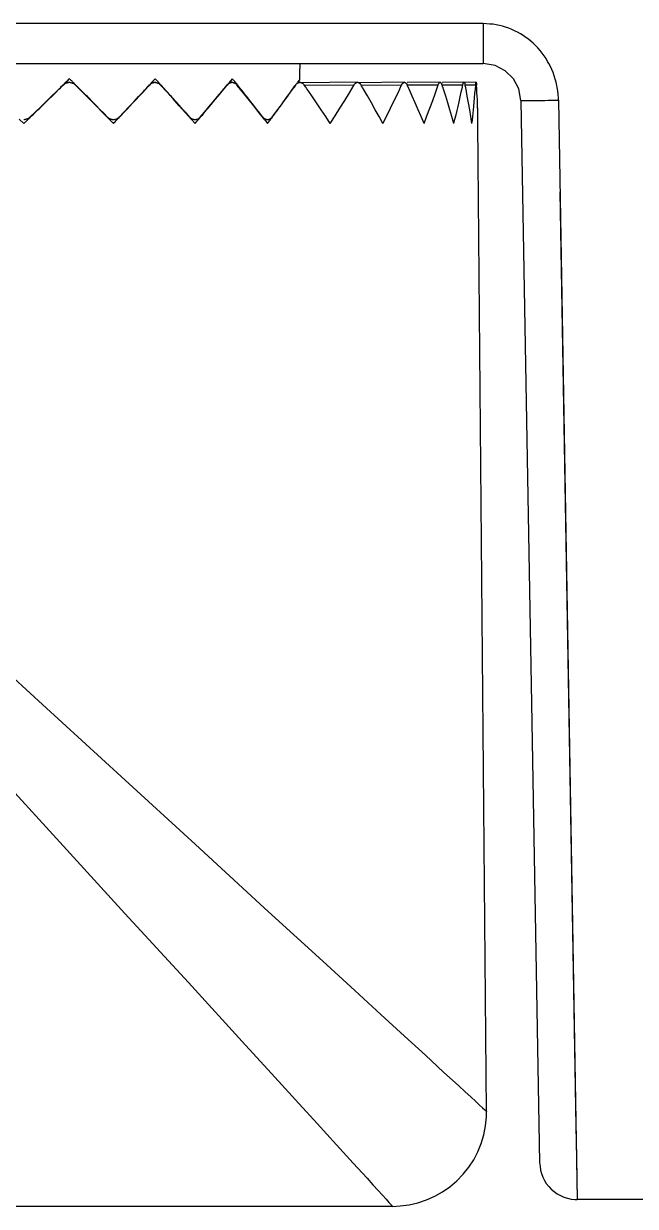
# Model space of a CAD drawing. Header units: millimetres. Extents: x -495897 to 1376592, y -28539 to 470976.
# Drawn here: x 205719 to 206353, y 218512 to 219738 of the extents above; entities that cross this region are included whole.
import ezdxf

# ---------------------------------------------------------------- set-up
doc = ezdxf.new("R2010")
doc.units = ezdxf.units.MM

msp = doc.modelspace()

# ---------------------------------------------------------------- linework, layer by layer
at = {"color": 0}
for p, q in [((206195.228, 219738.353), (205123.508, 219738.353)), ((206195.228, 219738.353), (206195.228, 219696.623)), ((206198.738, 219738.223), (206195.228, 219738.353)), ((206201.988, 219737.963), (206198.738, 219738.223)), ((206205.368, 219737.703), (206201.988, 219737.963)), ((206208.488, 219737.183), (206205.368, 219737.703)), ((206211.998, 219736.403), (206208.488, 219737.183)), ((206215.248, 219735.623), (206211.998, 219736.403)), ((206218.368, 219734.583), (206215.248, 219735.623)), ((206221.618, 219733.543), (206218.368, 219734.583)), ((206224.738, 219732.243), (206221.618, 219733.543)), ((206227.728, 219731.073), (206224.738, 219732.243)), ((206230.718, 219729.643), (206227.728, 219731.073)), ((206233.838, 219727.823), (206230.718, 219729.643)), ((206236.698, 219726.003), (206233.838, 219727.823)), ((206239.558, 219724.053), (206236.698, 219726.003)), ((206242.288, 219722.103), (206239.558, 219724.053)), ((206244.888, 219719.893), (206242.288, 219722.103)), ((206247.098, 219717.943), (206244.888, 219719.893)), ((206249.568, 219715.603), (206247.098, 219717.943)), ((206251.908, 219713.133), (206249.568, 219715.603)), ((206254.248, 219710.663), (206251.908, 219713.133)), ((206256.328, 219707.803), (206254.248, 219710.663)), ((206258.278, 219705.073), (206256.328, 219707.803)), ((206260.358, 219702.083), (206258.278, 219705.073)), ((206262.048, 219699.223), (206260.358, 219702.083)), ((206263.348, 219697.143), (206262.048, 219699.223)), ((206265.038, 219693.893), (206263.348, 219697.143)), ((206195.228, 219696.623), (205351.918, 219696.623)), ((206266.468, 219690.903), (206265.038, 219693.893)), ((206267.638, 219687.523), (206266.468, 219690.903)), ((206268.938, 219684.273), (206267.638, 219687.523)), ((205762.068, 219677.513), (205759.338, 219674.653)), ((205759.598, 219674.653), (205759.988, 219674.913)), ((205759.988, 219674.913), (205760.508, 219675.303)), ((205760.508, 219675.303), (205761.028, 219675.823)), ((205761.028, 219675.823), (205761.158, 219676.083)), ((205761.158, 219676.083), (205761.808, 219676.473)), ((205761.808, 219676.473), (205762.458, 219676.603)), ((205765.838, 219677.513), (205762.068, 219677.253)), ((205762.458, 219676.603), (205763.238, 219676.993)), ((205763.238, 219676.993), (205763.758, 219677.123)), ((205763.758, 219677.123), (205764.408, 219677.253)), ((205764.408, 219677.253), (205765.188, 219677.253)), ((205765.188, 219677.253), (205765.838, 219677.513)), ((205765.838, 219677.513), (205766.488, 219677.513)), ((205767.918, 219679.463), (205766.098, 219681.283)), ((205766.488, 219677.513), (205766.878, 219677.253)), ((205766.878, 219677.253), (205767.528, 219677.253)), ((205767.528, 219677.253), (205768.178, 219677.123)), ((205768.438, 219679.073), (205767.918, 219679.463)), ((205768.178, 219677.123), (205768.828, 219676.993)), ((205768.828, 219678.553), (205768.438, 219679.073)), ((205769.218, 219678.163), (205768.828, 219678.553)), ((205768.828, 219676.993), (205769.218, 219676.733)), ((205769.608, 219677.643), (205769.218, 219678.163)), ((205769.218, 219676.733), (205769.868, 219676.473)), ((205770.258, 219677.123), (205769.608, 219677.643)), ((205769.868, 219676.473), (205770.258, 219676.213)), ((205770.518, 219676.733), (205770.258, 219677.123)), ((205770.258, 219676.213), (205770.778, 219675.823)), ((205771.038, 219676.473), (205770.518, 219676.733)), ((205770.778, 219675.823), (205771.298, 219675.563)), ((205771.428, 219675.823), (205771.038, 219676.473)), ((205771.948, 219675.303), (205771.428, 219675.823)), ((205772.338, 219674.913), (205771.948, 219675.303)), ((205851.378, 219677.513), (205848.908, 219674.653)), ((205849.038, 219674.653), (205849.298, 219674.913)), ((205849.298, 219674.913), (205849.948, 219675.563)), ((205849.948, 219675.563), (205850.468, 219675.823)), ((205850.468, 219676.083), (205850.988, 219676.473)), ((205850.468, 219675.823), (205850.468, 219676.083)), ((205850.988, 219676.473), (205851.508, 219676.603)), ((205854.758, 219677.513), (205851.378, 219677.253)), ((205851.508, 219676.603), (205852.288, 219676.993)), ((205852.288, 219676.993), (205852.808, 219677.123)), ((205852.808, 219677.123), (205853.458, 219677.253)), ((205853.458, 219677.253), (205853.978, 219677.253)), ((205853.978, 219677.253), (205854.758, 219677.513)), ((205854.758, 219677.513), (205854.888, 219677.513)), ((205856.708, 219679.333), (205854.888, 219681.283)), ((205854.888, 219677.513), (205855.408, 219677.253)), ((205855.408, 219677.253), (205856.058, 219677.253)), ((205856.058, 219677.253), (205856.578, 219677.123)), ((205856.578, 219677.123), (205857.098, 219676.993)), ((205857.098, 219676.993), (205857.358, 219676.733)), ((205857.358, 219676.733), (205858.008, 219676.603)), ((205858.008, 219676.603), (205858.528, 219676.473)), ((205858.528, 219676.473), (205858.658, 219676.213)), ((205858.658, 219676.213), (205859.178, 219675.823)), ((205859.178, 219675.823), (205859.568, 219675.563)), ((205934.968, 219681.283), (205929.638, 219674.653)), ((205929.638, 219674.653), (205930.028, 219675.173)), ((205930.028, 219675.173), (205930.288, 219675.563)), ((205930.288, 219675.563), (205930.938, 219675.823)), ((205930.938, 219675.823), (205931.458, 219676.473)), ((205930.938, 219675.823), (205930.938, 219675.823)), ((205931.458, 219676.473), (205931.978, 219676.603)), ((205934.838, 219677.513), (205931.718, 219677.513)), ((205931.978, 219676.603), (205932.498, 219676.993)), ((205932.498, 219676.993), (205933.018, 219677.123)), ((205933.018, 219677.123), (205933.538, 219677.253)), ((205933.538, 219677.253), (205934.058, 219677.253)), ((205934.058, 219677.253), (205934.838, 219677.513)), ((205934.838, 219677.513), (205934.838, 219677.513)), ((205934.838, 219677.513), (205935.358, 219677.253)), ((205936.788, 219679.073), (205934.968, 219681.283)), ((205935.358, 219677.253), (205935.878, 219677.253)), ((205935.878, 219677.253), (205936.268, 219677.123)), ((205936.268, 219677.123), (205936.788, 219676.993)), ((205936.788, 219676.993), (205937.178, 219676.733)), ((205937.178, 219676.733), (205937.698, 219676.603)), ((205937.698, 219676.603), (205938.088, 219676.473)), ((205938.088, 219676.473), (205938.348, 219676.213)), ((205938.348, 219676.213), (205938.738, 219675.823)), ((205938.738, 219675.823), (205939.128, 219675.563)), ((205939.128, 219675.563), (205939.128, 219675.563)), ((205939.128, 219675.563), (205939.128, 219675.303)), ((205939.128, 219675.303), (205939.258, 219675.303)), ((205939.258, 219675.303), (205939.258, 219675.173)), ((205939.258, 219675.173), (205939.518, 219675.173)), ((205939.518, 219675.173), (205939.518, 219674.913)), ((205939.518, 219674.913), (205939.648, 219674.913)), ((205939.648, 219674.913), (205939.648, 219674.913)), ((205939.648, 219674.913), (205939.648, 219674.783)), ((205939.648, 219674.783), (205939.778, 219674.783)), ((205999.318, 219672.573), (206000.748, 219674.653)), ((206000.748, 219674.653), (206000.878, 219675.173)), ((206000.878, 219675.173), (206001.268, 219675.563)), ((206001.268, 219675.563), (206001.658, 219675.823)), ((206001.658, 219675.823), (206002.178, 219676.213)), ((206001.658, 219675.823), (206001.658, 219675.823)), ((206002.178, 219676.213), (206002.568, 219676.603)), ((206004.518, 219679.983), (206002.568, 219677.513)), ((206005.038, 219677.513), (206002.568, 219677.513)), ((206002.568, 219676.603), (206003.088, 219676.993)), ((206005.038, 219677.513), (206002.958, 219677.513)), ((206003.088, 219676.993), (206003.478, 219677.123)), ((206003.478, 219677.123), (206003.998, 219677.253)), ((206003.998, 219677.253), (206004.518, 219677.253)), ((206004.518, 219677.253), (206005.038, 219677.513)), ((206005.038, 219677.513), (206005.298, 219677.513)), ((206005.298, 219677.513), (206005.558, 219677.253)), ((206005.558, 219677.253), (206005.948, 219677.253)), ((206005.948, 219677.253), (206006.338, 219677.253)), ((206006.338, 219677.253), (206006.598, 219677.123)), ((206006.598, 219677.123), (206007.248, 219676.993)), ((206064.838, 219677.513), (206006.858, 219677.123)), ((206007.248, 219676.993), (206007.508, 219676.603)), ((206007.508, 219676.603), (206007.898, 219676.473)), ((206007.898, 219676.473), (206008.028, 219676.213)), ((206008.028, 219676.213), (206008.418, 219675.823)), ((206008.418, 219675.823), (206008.808, 219675.563)), ((206008.808, 219675.563), (206008.808, 219675.563)), ((206008.808, 219675.563), (206008.938, 219675.303)), ((206008.938, 219675.303), (206008.938, 219675.303)), ((206008.938, 219675.303), (206008.938, 219675.173)), ((206008.938, 219675.173), (206009.198, 219675.173)), ((206009.198, 219675.173), (206009.198, 219674.913)), ((206009.198, 219674.913), (206009.198, 219674.913)), ((206009.198, 219674.913), (206009.328, 219674.913)), ((206009.328, 219674.913), (206009.328, 219674.783)), ((206009.328, 219674.783), (206009.588, 219674.783)), ((206061.198, 219674.653), (206009.848, 219674.263)), ((206061.198, 219674.783), (206061.458, 219675.173)), ((206061.198, 219674.653), (206061.198, 219674.783)), ((206061.458, 219675.173), (206061.588, 219675.563)), ((206061.588, 219675.563), (206061.978, 219675.823)), ((206061.978, 219675.823), (206062.368, 219676.213)), ((206062.368, 219676.213), (206062.758, 219676.603)), ((206062.758, 219676.603), (206063.148, 219676.733)), ((206063.148, 219676.733), (206063.408, 219677.123)), ((206063.408, 219677.123), (206063.928, 219677.253)), ((206063.928, 219677.253), (206064.318, 219677.253)), ((206064.318, 219677.253), (206064.838, 219677.513)), ((206064.838, 219677.513), (206064.838, 219677.513)), ((206064.838, 219677.513), (206065.358, 219677.253)), ((206065.358, 219677.253), (206065.748, 219677.253)), ((206065.748, 219677.253), (206066.138, 219677.123)), ((206113.458, 219677.513), (206066.138, 219677.123)), ((206066.138, 219677.123), (206066.658, 219676.733)), ((206066.658, 219676.733), (206067.048, 219676.603)), ((206067.048, 219676.603), (206067.438, 219676.213)), ((206067.438, 219676.213), (206067.698, 219675.823)), ((206067.698, 219675.823), (206067.958, 219675.563)), ((206067.958, 219675.563), (206068.348, 219675.173)), ((206068.348, 219675.173), (206068.478, 219674.653)), ((206110.598, 219674.653), (206068.868, 219674.263)), ((206110.598, 219674.653), (206110.728, 219674.783)), ((206110.728, 219674.783), (206110.858, 219675.173)), ((206110.858, 219675.563), (206111.248, 219675.823)), ((206110.858, 219675.173), (206110.858, 219675.563)), ((206111.248, 219675.823), (206111.508, 219676.213)), ((206111.508, 219676.213), (206111.638, 219676.473)), ((206111.638, 219676.473), (206112.028, 219676.733)), ((206112.028, 219676.733), (206112.418, 219677.123)), ((206112.418, 219677.123), (206112.678, 219677.253)), ((206112.678, 219677.253), (206113.068, 219677.253)), ((206113.068, 219677.253), (206113.458, 219677.513)), ((206113.458, 219677.513), (206113.978, 219677.253)), ((206113.978, 219677.253), (206114.368, 219677.253)), ((206114.368, 219677.253), (206114.368, 219677.253)), ((206114.368, 219677.253), (206114.758, 219677.123)), ((206114.758, 219677.123), (206114.888, 219676.733)), ((206114.888, 219676.733), (206115.148, 219676.603)), ((206115.148, 219676.603), (206115.538, 219676.213)), ((206115.538, 219676.213), (206115.798, 219675.823)), ((206115.798, 219675.823), (206115.928, 219675.563)), ((206115.928, 219675.563), (206116.188, 219674.913)), ((206116.188, 219674.913), (206116.318, 219674.653)), ((206150.508, 219677.513), (206116.318, 219677.253)), ((206148.428, 219674.653), (206116.448, 219674.523)), ((206148.428, 219674.653), (206122.168, 219674.523)), ((206148.428, 219674.913), (206148.558, 219675.173)), ((206148.428, 219674.653), (206148.428, 219674.913)), ((206148.558, 219675.173), (206148.688, 219675.563)), ((206148.688, 219675.563), (206148.948, 219675.823)), ((206148.948, 219676.083), (206149.078, 219676.473)), ((206148.948, 219675.823), (206148.948, 219676.083)), ((206149.078, 219676.473), (206149.208, 219676.603)), ((206149.208, 219676.603), (206149.598, 219676.993)), ((206149.598, 219676.993), (206149.728, 219677.123)), ((206149.728, 219677.123), (206150.118, 219677.253)), ((206150.118, 219677.253), (206150.508, 219677.513)), ((206150.508, 219677.513), (206150.768, 219677.253)), ((206150.768, 219677.253), (206151.028, 219677.253)), ((206151.028, 219677.253), (206151.028, 219677.123)), ((206151.028, 219677.123), (206151.418, 219676.993)), ((206151.418, 219676.993), (206151.548, 219676.733)), ((206151.548, 219676.733), (206151.808, 219676.473)), ((206151.808, 219676.473), (206151.938, 219676.083)), ((206151.938, 219676.083), (206152.068, 219675.693)), ((206152.068, 219675.693), (206152.328, 219675.303)), ((206152.328, 219675.303), (206152.458, 219674.913)), ((206175.208, 219677.513), (206152.458, 219677.253)), ((206152.458, 219674.913), (206152.458, 219674.653)), ((206173.908, 219674.653), (206152.458, 219674.523)), ((206173.908, 219674.653), (206152.458, 219674.523)), ((206173.908, 219674.653), (206174.168, 219674.913)), ((206174.168, 219675.563), (206174.298, 219675.823)), ((206174.168, 219675.303), (206174.168, 219675.563)), ((206174.168, 219674.913), (206174.168, 219675.303)), ((206174.298, 219676.213), (206174.558, 219676.473)), ((206174.298, 219675.823), (206174.298, 219676.213)), ((206174.558, 219676.473), (206174.688, 219676.733)), ((206174.688, 219676.993), (206174.818, 219677.123)), ((206174.688, 219676.733), (206174.688, 219676.993)), ((206174.818, 219677.123), (206175.078, 219677.253)), ((206175.078, 219677.253), (206175.468, 219677.513)), ((206175.208, 219677.513), (206175.598, 219677.253)), ((206187.818, 219677.513), (206175.598, 219677.253)), ((206175.598, 219677.253), (206175.728, 219677.123)), ((206175.728, 219677.123), (206175.728, 219677.123)), ((206175.728, 219677.123), (206175.988, 219676.733)), ((206175.988, 219676.733), (206176.118, 219676.473)), ((206176.118, 219676.473), (206176.118, 219676.213)), ((206176.118, 219676.213), (206176.248, 219675.823)), ((206176.248, 219675.823), (206176.248, 219675.563)), ((206176.248, 219675.563), (206176.508, 219675.303)), ((206176.508, 219675.303), (206176.508, 219674.913)), ((206176.508, 219674.913), (206176.508, 219674.653)), ((206187.428, 219674.653), (206176.508, 219674.653)), ((206187.428, 219675.823), (206187.558, 219676.213)), ((206187.428, 219675.693), (206187.428, 219675.823)), ((206187.428, 219675.303), (206187.428, 219675.693)), ((206187.428, 219675.173), (206187.428, 219675.303)), ((206187.428, 219674.783), (206187.428, 219675.173)), ((206187.428, 219674.653), (206187.428, 219674.783)), ((206187.558, 219676.993), (206187.818, 219677.253)), ((206187.558, 219676.733), (206187.558, 219676.993)), ((206187.558, 219676.473), (206187.558, 219676.733)), ((206187.558, 219676.213), (206187.558, 219676.473)), ((206187.818, 219677.513), (206187.948, 219677.253)), ((206187.818, 219677.253), (206187.818, 219677.513)), ((206187.818, 219677.253), (206187.818, 219677.253)), ((206187.948, 219677.253), (206187.948, 219677.253)), ((206187.948, 219677.253), (206187.948, 219676.993)), ((206187.948, 219676.993), (206187.948, 219676.733)), ((206187.948, 219676.733), (206187.948, 219676.603)), ((206187.948, 219676.603), (206188.078, 219676.473)), ((206188.078, 219676.473), (206188.078, 219676.083)), ((206188.078, 219676.083), (206188.078, 219675.823)), ((206188.078, 219675.823), (206188.078, 219675.563)), ((206188.078, 219675.563), (206188.078, 219675.303)), ((206188.078, 219675.303), (206188.338, 219674.913)), ((206188.338, 219674.913), (206188.338, 219674.653)), ((206269.978, 219680.893), (206268.938, 219684.273)), ((206270.888, 219677.513), (206269.978, 219680.893)), ((206271.538, 219674.133), (206270.888, 219677.513)), ((206271.928, 219672.183), (206271.538, 219674.133)), ((206272.448, 219668.543), (206271.928, 219672.183)), ((206273.098, 219664.903), (206272.448, 219668.543)), ((206273.228, 219661.523), (206273.098, 219664.903)), ((206189.378, 219652.553), (206189.248, 219654.503)), ((206189.508, 219648.133), (206189.378, 219652.553)), ((206189.508, 219643.583), (206189.508, 219648.133)), ((206234.358, 219658.533), (206245.278, 219033.233)), ((206234.358, 219658.533), (206234.358, 219658.273)), ((206234.358, 219658.273), (206234.488, 219658.533)), ((206234.358, 219658.273), (206234.358, 219658.273)), ((206234.488, 219658.533), (206234.878, 219658.533)), ((206234.878, 219658.533), (206235.268, 219658.533)), ((206235.268, 219658.533), (206235.268, 219658.533)), ((206235.268, 219658.533), (206235.398, 219658.533)), ((206235.398, 219658.533), (206235.788, 219658.533)), ((206235.788, 219658.533), (206236.308, 219658.533)), ((206236.308, 219658.533), (206236.308, 219658.533)), ((206236.308, 219658.533), (206236.698, 219658.533)), ((206236.698, 219658.533), (206236.958, 219658.533)), ((206236.958, 219658.533), (206237.348, 219658.533)), ((206237.348, 219658.533), (206237.608, 219658.533)), ((206237.608, 219658.533), (206240.078, 219658.533)), ((206240.078, 219658.533), (206243.718, 219658.533)), ((206243.718, 219658.533), (206244.758, 219658.533)), ((206244.758, 219658.533), (206248.398, 219658.533)), ((206248.398, 219658.533), (206251.908, 219658.663)), ((206251.908, 219658.663), (206255.548, 219658.663)), ((206255.548, 219658.663), (206259.058, 219658.663)), ((206259.058, 219658.663), (206262.698, 219658.923)), ((206262.698, 219658.923), (206266.078, 219658.923)), ((206266.078, 219658.923), (206269.588, 219658.923)), ((206269.588, 219658.923), (206273.228, 219659.053)), ((206273.228, 219659.053), (206292.728, 218518.563)), ((205713.968, 219639.293), (205718.648, 219634.873)), ((205719.168, 219638.643), (205718.648, 219638.643)), ((205719.818, 219638.773), (205719.168, 219638.643)), ((205719.688, 219635.783), (205720.078, 219636.173)), ((205720.728, 219638.903), (205719.818, 219638.773)), ((205720.078, 219636.173), (205720.598, 219636.563)), ((205720.598, 219636.563), (205720.988, 219636.953)), ((205721.248, 219639.163), (205720.728, 219638.903)), ((205720.988, 219636.953), (205721.378, 219637.603)), ((205722.028, 219639.293), (205721.248, 219639.163)), ((205721.378, 219637.603), (205721.768, 219637.863)), ((205721.768, 219637.863), (205722.418, 219638.253)), ((205722.678, 219639.683), (205722.028, 219639.293)), ((205722.418, 219638.253), (205722.938, 219638.773)), ((205723.458, 219640.073), (205722.678, 219639.683)), ((205722.938, 219638.773), (205723.198, 219639.293)), ((205723.198, 219639.293), (205723.718, 219639.683)), ((205723.588, 219640.203), (205723.458, 219640.073)), ((205724.108, 219640.593), (205723.588, 219640.203)), ((205723.718, 219639.683), (205724.108, 219640.073)), ((205724.758, 219641.113), (205724.108, 219640.593)), ((205724.108, 219640.073), (205724.758, 219640.593)), ((205725.018, 219641.503), (205724.758, 219641.113)), ((205724.758, 219640.593), (205725.018, 219640.983)), ((205725.018, 219640.983), (205725.538, 219641.503)), ((205725.538, 219641.503), (205726.058, 219641.893)), ((205726.058, 219641.893), (205726.448, 219642.413)), ((205726.448, 219642.413), (205726.968, 219642.673)), ((205726.968, 219642.673), (205727.358, 219643.323)), ((205727.358, 219643.323), (205727.878, 219643.583)), ((205807.048, 219640.073), (205806.788, 219640.203)), ((205807.568, 219639.683), (205807.048, 219640.073)), ((205807.828, 219639.683), (205807.568, 219639.683)), ((205808.348, 219639.293), (205807.828, 219639.683)), ((205807.828, 219638.643), (205811.598, 219634.873)), ((205808.868, 219639.163), (205808.348, 219639.293)), ((205809.258, 219638.903), (205808.868, 219639.163)), ((205809.778, 219638.773), (205809.258, 219638.903)), ((205810.298, 219638.773), (205809.778, 219638.773)), ((205810.818, 219638.643), (205810.298, 219638.773)), ((205811.338, 219638.643), (205810.818, 219638.643)), ((205811.598, 219638.643), (205811.338, 219638.643)), ((205812.118, 219638.643), (205811.598, 219638.643)), ((205812.768, 219638.773), (205812.118, 219638.643)), ((205813.548, 219638.903), (205812.768, 219638.773)), ((205814.328, 219639.163), (205813.548, 219638.903)), ((205814.718, 219639.293), (205814.328, 219639.163)), ((205815.368, 219639.683), (205814.718, 219639.293)), ((205816.018, 219640.073), (205815.368, 219639.683)), ((205816.278, 219640.203), (205816.018, 219640.073)), ((205816.798, 219640.593), (205816.278, 219640.203)), ((205817.058, 219641.113), (205816.798, 219640.593)), ((205817.448, 219641.503), (205817.058, 219641.113)), ((205890.898, 219641.243), (205890.768, 219641.503)), ((205890.898, 219641.113), (205890.898, 219641.243)), ((205891.158, 219640.983), (205890.898, 219641.113)), ((205891.288, 219640.723), (205891.158, 219640.983)), ((205891.158, 219640.983), (205891.158, 219640.983)), ((205891.418, 219640.723), (205891.288, 219640.723)), ((205891.418, 219640.593), (205891.418, 219640.723)), ((205891.678, 219640.333), (205891.418, 219640.593)), ((205891.808, 219640.203), (205891.678, 219640.333)), ((205891.678, 219640.333), (205891.678, 219640.333)), ((205892.198, 219640.073), (205891.808, 219640.203)), ((205892.718, 219639.683), (205892.198, 219640.073)), ((205892.978, 219639.683), (205892.718, 219639.683)), ((205893.238, 219639.293), (205892.978, 219639.683)), ((205892.978, 219638.643), (205896.358, 219634.873)), ((205893.628, 219639.163), (205893.238, 219639.293)), ((205894.148, 219638.903), (205893.628, 219639.163)), ((205894.668, 219638.773), (205894.148, 219638.903)), ((205895.058, 219638.773), (205894.668, 219638.773)), ((205895.578, 219638.643), (205895.058, 219638.773)), ((205895.968, 219638.643), (205895.578, 219638.643)), ((205896.098, 219638.643), (205895.968, 219638.643)), ((205896.878, 219638.643), (205896.098, 219638.643)), ((205897.398, 219638.773), (205896.878, 219638.643)), ((205897.918, 219638.903), (205897.398, 219638.773)), ((205898.698, 219639.163), (205897.918, 219638.903)), ((205899.218, 219639.293), (205898.698, 219639.163)), ((205899.738, 219639.683), (205899.218, 219639.293)), ((205900.258, 219640.073), (205899.738, 219639.683)), ((205900.388, 219640.203), (205900.258, 219640.073)), ((205900.778, 219640.593), (205900.388, 219640.203)), ((205901.168, 219641.113), (205900.778, 219640.593)), ((205901.558, 219641.503), (205901.168, 219641.113)), ((205966.948, 219641.243), (205966.688, 219641.503)), ((205966.948, 219641.113), (205966.948, 219641.243)), ((205967.078, 219640.983), (205966.948, 219641.113)), ((205967.208, 219640.723), (205967.078, 219640.983)), ((205967.078, 219640.983), (205967.078, 219640.983)), ((205967.468, 219640.593), (205967.208, 219640.723)), ((205967.208, 219640.723), (205967.208, 219640.723)), ((205967.468, 219640.333), (205967.468, 219640.593)), ((205967.598, 219640.333), (205967.468, 219640.333)), ((205967.598, 219640.203), (205967.598, 219640.333)), ((205967.988, 219640.073), (205967.598, 219640.203)), ((205968.248, 219639.683), (205967.988, 219640.073)), ((205968.638, 219639.553), (205968.248, 219639.683)), ((205968.508, 219638.643), (205971.498, 219634.873)), ((205969.028, 219639.293), (205968.638, 219639.553)), ((205969.418, 219639.163), (205969.028, 219639.293)), ((205969.678, 219638.903), (205969.418, 219639.163)), ((205969.548, 219637.213), (205970.068, 219636.563)), ((205970.068, 219638.773), (205969.678, 219638.903)), ((205970.458, 219638.773), (205970.068, 219638.773)), ((205970.848, 219638.643), (205970.458, 219638.773)), ((205971.368, 219638.643), (205970.848, 219638.643)), ((205972.018, 219638.643), (205971.368, 219638.643)), ((205971.368, 219638.643), (205971.368, 219638.643)), ((205972.668, 219638.773), (205972.018, 219638.643)), ((205973.188, 219638.903), (205972.668, 219638.773)), ((205973.448, 219639.163), (205973.188, 219638.903)), ((205974.098, 219639.553), (205973.448, 219639.163)), ((205974.618, 219639.943), (205974.098, 219639.553)), ((205975.138, 219640.073), (205974.618, 219639.943)), ((205975.528, 219640.593), (205975.138, 219640.203)), ((205975.138, 219640.203), (205975.138, 219640.073)), ((205975.788, 219640.983), (205975.528, 219640.593)), ((205976.178, 219641.503), (205975.788, 219640.983)), ((205718.648, 219634.873), (205719.168, 219635.263)), ((205719.168, 219635.263), (205719.688, 219635.783)), ((206198.738, 218609.953), (206189.768, 219634.873)), ((206274.788, 219563.763), (206291.298, 218594.223)), ((205652.478, 219110.453), (205738.018, 219032.193)), ((205738.018, 219032.193), (205819.658, 218957.313)), ((206245.278, 219033.233), (206253.728, 218556.913)), ((205677.568, 218975.123), (205752.578, 218892.963)), ((205819.658, 218957.313), (205896.618, 218886.723)), ((205752.578, 218892.963), (205823.558, 218815.483)), ((205896.618, 218886.723), (205968.118, 218821.203)), ((205823.558, 218815.483), (205889.338, 218743.593)), ((205968.118, 218821.203), (206032.858, 218762.053)), ((206032.858, 218762.053), (206061.978, 218735.403)), ((205889.338, 218743.593), (205948.618, 218678.593)), ((206061.978, 218735.403), (206089.018, 218710.703)), ((206089.018, 218710.703), (206113.458, 218688.083)), ((206113.458, 218688.083), (206135.298, 218668.193)), ((205948.618, 218678.593), (205975.528, 218649.213)), ((206135.298, 218668.193), (206154.148, 218650.773)), ((205975.528, 218649.213), (206000.358, 218621.913)), ((206154.148, 218650.773), (206169.878, 218636.473)), ((206169.878, 218636.473), (206176.508, 218630.363)), ((206176.508, 218630.363), (206182.358, 218625.033)), ((206000.358, 218621.913), (206022.978, 218597.473)), ((206182.358, 218625.033), (206187.428, 218620.353)), ((206187.428, 218620.353), (206191.328, 218616.583)), ((206191.328, 218616.583), (206194.578, 218613.723)), ((206194.578, 218613.723), (206196.918, 218611.773)), ((206196.918, 218611.773), (206197.568, 218610.863)), ((206197.568, 218610.863), (206198.348, 218610.343)), ((206198.348, 218610.343), (206198.478, 218610.213)), ((206198.478, 218610.213), (206198.738, 218609.953)), ((206198.478, 218604.363), (206198.738, 218609.953)), ((206022.978, 218597.473), (206042.868, 218575.373)), ((206195.878, 218585.773), (206197.568, 218595.133)), ((206197.568, 218595.133), (206198.478, 218604.363)), ((206291.298, 218594.223), (206291.818, 218562.893)), ((206193.148, 218576.803), (206195.878, 218585.773)), ((206042.868, 218575.373), (206060.158, 218556.393)), ((206189.768, 218568.223), (206193.148, 218576.803)), ((206060.158, 218556.393), (206074.718, 218540.663)), ((206180.278, 218552.103), (206185.478, 218559.773)), ((206185.478, 218559.773), (206189.768, 218568.223)), ((206253.728, 218556.913), (206254.118, 218553.013)), ((206291.818, 218562.893), (206292.468, 218538.973)), ((206167.928, 218537.933), (206174.298, 218544.823)), ((206174.298, 218544.823), (206180.278, 218552.103)), ((206254.118, 218553.013), (206254.638, 218549.243)), ((206254.638, 218549.243), (206255.678, 218545.473)), ((206255.678, 218545.473), (206257.108, 218541.833)), ((206074.718, 218540.663), (206080.828, 218533.773)), ((206080.828, 218533.773), (206086.158, 218528.053)), ((206152.978, 218526.493), (206160.648, 218531.823)), ((206160.648, 218531.823), (206167.928, 218537.933)), ((206257.108, 218541.833), (206258.668, 218538.453)), ((206258.668, 218538.453), (206260.618, 218535.333)), ((206260.618, 218535.333), (206263.218, 218532.213)), ((206263.218, 218532.213), (206265.818, 218529.353)), ((206292.468, 218538.973), (206292.728, 218519.343)), ((206086.158, 218528.053), (206090.838, 218523.113)), ((206090.838, 218523.113), (206094.478, 218518.953)), ((206136.338, 218518.303), (206144.918, 218522.073)), ((206144.918, 218522.073), (206152.978, 218526.493)), ((206265.818, 218529.353), (206268.808, 218526.883)), ((206268.808, 218526.883), (206271.928, 218524.543)), ((206271.928, 218524.543), (206275.308, 218522.723)), ((206275.308, 218522.723), (206278.948, 218521.163)), ((206278.948, 218521.163), (206282.588, 218519.993)), ((206282.588, 218519.993), (206286.358, 218519.083)), ((206101.238, 218511.543), (202641.938, 218511.543)), ((206094.478, 218518.953), (206097.468, 218515.703)), ((206097.468, 218515.703), (206099.418, 218513.363)), ((206099.418, 218513.363), (206100.198, 218512.713)), ((206100.198, 218512.713), (206100.848, 218512.193)), ((206100.848, 218512.193), (206101.108, 218511.803)), ((206101.108, 218511.803), (206101.238, 218511.543)), ((206101.238, 218511.543), (206108.908, 218511.933)), ((206108.908, 218511.933), (206118.268, 218512.973)), ((206118.268, 218512.973), (206127.368, 218515.183)), ((206127.368, 218515.183), (206136.338, 218518.303)), ((206286.358, 218519.083), (206290.258, 218518.563)), ((206290.258, 218518.563), (206292.728, 218518.563)), ((206292.728, 218519.343), (206292.728, 218518.563)), ((206735.118, 218518.563), (206292.728, 218518.563))]:
    msp.add_line(p, q, dxfattribs=at)
for points in [[(206005.038, 219696.623), (206004.908, 219693.373), (206004.778, 219689.993), (206004.648, 219686.743), (206004.518, 219683.493), (206004.518, 219680.243)], [(206234.358, 219658.533), (206232.148, 219670.623), (206226.558, 219681.153), (206218.108, 219689.473), (206207.448, 219694.933), (206195.228, 219696.883)], [(205752.578, 219668.023), (205754.008, 219669.323), (205755.308, 219670.623), (205756.608, 219671.923), (205757.908, 219673.353), (205759.338, 219674.653)], [(205755.178, 219670.363), (205756.088, 219671.143), (205756.998, 219672.053), (205757.908, 219672.963), (205758.688, 219673.873), (205759.598, 219674.783)], [(205762.068, 219677.513), (205762.848, 219678.293), (205763.628, 219678.943), (205764.538, 219679.723), (205765.318, 219680.633), (205766.098, 219681.413)], [(205772.208, 219674.653), (205771.948, 219674.783), (205771.818, 219675.043), (205771.558, 219675.173), (205771.428, 219675.433), (205771.298, 219675.563)], [(205807.828, 219638.643), (205800.678, 219645.923), (205793.658, 219653.203), (205786.508, 219660.353), (205779.358, 219667.503), (205772.208, 219674.653)], [(205779.358, 219668.023), (205777.928, 219669.453), (205776.498, 219670.753), (205775.068, 219672.183), (205773.768, 219673.613), (205772.338, 219674.913)], [(205842.798, 219668.023), (205843.968, 219669.323), (205845.138, 219670.623), (205846.438, 219671.923), (205847.608, 219673.353), (205848.908, 219674.653)], [(205845.138, 219670.363), (205845.788, 219671.143), (205846.698, 219672.053), (205847.478, 219672.963), (205848.258, 219673.873), (205849.038, 219674.783)], [(205851.378, 219677.513), (205852.028, 219678.293), (205852.808, 219678.943), (205853.588, 219679.723), (205854.238, 219680.503), (205854.888, 219681.283)], [(205860.608, 219674.913), (205859.828, 219675.823), (205859.178, 219676.733), (205858.398, 219677.513), (205857.618, 219678.423), (205856.708, 219679.333)], [(205860.478, 219674.653), (205860.348, 219674.783), (205860.088, 219675.043), (205859.958, 219675.173), (205859.828, 219675.433), (205859.568, 219675.563)], [(205892.978, 219638.643), (205886.478, 219645.923), (205879.978, 219653.203), (205873.478, 219660.353), (205866.978, 219667.503), (205860.478, 219674.653)], [(205867.108, 219668.023), (205865.808, 219669.453), (205864.508, 219670.753), (205863.208, 219672.183), (205862.038, 219673.613), (205860.868, 219674.913)], [(205924.048, 219668.023), (205925.088, 219669.323), (205926.258, 219670.623), (205927.298, 219671.923), (205928.468, 219673.353), (205929.638, 219674.653)], [(205925.998, 219670.363), (205926.778, 219671.143), (205927.558, 219672.053), (205928.208, 219672.963), (205928.988, 219673.873), (205929.638, 219674.783)], [(205940.168, 219674.913), (205939.518, 219675.823), (205938.868, 219676.603), (205938.088, 219677.383), (205937.438, 219678.293), (205936.788, 219679.073)], [(205968.508, 219638.643), (205962.918, 219645.923), (205957.198, 219653.203), (205951.478, 219660.353), (205945.628, 219667.503), (205939.778, 219674.653)], [(205945.758, 219668.023), (205944.718, 219669.453), (205943.548, 219670.753), (205942.378, 219672.183), (205941.338, 219673.613), (205940.168, 219674.913)], [(205976.178, 219641.503), (205980.988, 219647.873), (205985.798, 219654.243), (205990.478, 219660.743), (205995.158, 219667.243), (205999.838, 219673.743)], [(205999.838, 219673.743), (206000.358, 219674.523), (206001.008, 219675.173), (206001.528, 219675.953), (206002.048, 219676.603), (206002.568, 219677.253)], [(206012.578, 219670.363), (206011.928, 219671.143), (206011.408, 219672.053), (206010.758, 219672.963), (206010.108, 219673.873), (206009.588, 219674.783)], [(206036.498, 219634.873), (206041.698, 219642.673), (206046.638, 219650.603), (206051.578, 219658.663), (206056.388, 219666.593), (206061.328, 219674.783)], [(206071.078, 219670.363), (206070.558, 219671.143), (206070.038, 219672.053), (206069.518, 219672.963), (206068.998, 219673.873), (206068.478, 219674.783)], [(206091.098, 219634.873), (206095.128, 219642.673), (206099.028, 219650.603), (206102.928, 219658.663), (206106.828, 219666.593), (206110.598, 219674.783)], [(206118.528, 219670.363), (206118.008, 219671.143), (206117.618, 219672.053), (206117.098, 219672.963), (206116.708, 219673.873), (206116.318, 219674.783)], [(206133.868, 219634.873), (206136.858, 219642.673), (206139.848, 219650.733), (206142.838, 219658.663), (206145.568, 219666.723), (206148.428, 219674.783)], [(206154.148, 219670.363), (206153.758, 219671.143), (206153.498, 219672.053), (206153.108, 219672.963), (206152.848, 219673.873), (206152.458, 219674.783)], [(206170.138, 219657.103), (206170.918, 219660.613), (206171.698, 219664.123), (206172.478, 219667.633), (206173.258, 219671.143), (206173.908, 219674.783)], [(206177.418, 219670.363), (206177.288, 219671.143), (206177.158, 219672.053), (206176.898, 219672.963), (206176.638, 219673.873), (206176.508, 219674.783)], [(206185.478, 219652.553), (206185.868, 219656.973), (206186.258, 219661.393), (206186.648, 219665.813), (206187.038, 219670.233), (206187.428, 219674.653)], [(206188.468, 219670.363), (206188.468, 219671.143), (206188.468, 219672.053), (206188.338, 219672.963), (206188.338, 219673.873), (206188.338, 219674.783)], [(205725.018, 219641.503), (205730.608, 219646.703), (205736.198, 219652.033), (205741.658, 219657.363), (205747.118, 219662.693), (205752.578, 219668.023)], [(205736.978, 219652.553), (205740.748, 219656.193), (205744.388, 219659.703), (205748.028, 219663.213), (205751.538, 219666.723), (205755.178, 219670.363)], [(205785.988, 219661.393), (205784.688, 219662.693), (205783.388, 219663.993), (205782.088, 219665.293), (205780.658, 219666.593), (205779.358, 219668.023)], [(205805.488, 219641.503), (205801.588, 219645.403), (205797.688, 219649.433), (205793.788, 219653.463), (205789.888, 219657.363), (205785.988, 219661.393)], [(205817.448, 219641.503), (205822.518, 219646.703), (205827.588, 219652.033), (205832.658, 219657.363), (205837.728, 219662.693), (205842.798, 219668.023)], [(205828.368, 219652.553), (205831.748, 219656.193), (205835.128, 219659.703), (205838.378, 219663.213), (205841.758, 219666.723), (205845.138, 219670.363)], [(205872.958, 219661.393), (205871.788, 219662.693), (205870.618, 219663.993), (205869.448, 219665.293), (205868.278, 219666.593), (205867.108, 219668.023)], [(205890.768, 219641.503), (205887.258, 219645.403), (205883.748, 219649.433), (205880.238, 219653.463), (205876.598, 219657.363), (205872.958, 219661.393)], [(205901.558, 219641.503), (205905.978, 219646.703), (205910.528, 219652.033), (205915.078, 219657.363), (205919.498, 219662.693), (205924.048, 219668.023)], [(205911.308, 219652.553), (205914.298, 219656.193), (205917.158, 219659.703), (205920.148, 219663.213), (205923.138, 219666.723), (205925.998, 219670.363)], [(205951.088, 219661.393), (205950.048, 219662.693), (205949.008, 219663.993), (205947.838, 219665.293), (205946.798, 219666.593), (205945.758, 219668.023)], [(205966.688, 219641.503), (205963.568, 219645.403), (205960.448, 219649.433), (205957.328, 219653.463), (205954.208, 219657.363), (205951.088, 219661.393)], [(205984.628, 219652.553), (205986.578, 219655.153), (205988.528, 219657.883), (205990.478, 219660.483), (205992.428, 219663.213), (205994.378, 219665.813)], [(205994.378, 219665.813), (205995.418, 219667.243), (205996.328, 219668.673), (205997.368, 219669.973), (205998.408, 219671.273), (205999.318, 219672.573)], [(206036.498, 219634.873), (206031.948, 219641.893), (206027.138, 219649.043), (206022.328, 219656.193), (206017.518, 219663.343), (206012.578, 219670.363)], [(206091.098, 219634.873), (206087.198, 219641.893), (206083.168, 219649.043), (206079.268, 219656.193), (206075.238, 219663.343), (206071.078, 219670.363)], [(206133.868, 219634.873), (206130.878, 219641.893), (206127.758, 219649.043), (206124.768, 219656.193), (206121.648, 219663.213), (206118.528, 219670.363)], [(206164.808, 219634.873), (206162.728, 219641.893), (206160.648, 219649.043), (206158.568, 219656.193), (206156.358, 219663.213), (206154.148, 219670.363)], [(206183.528, 219634.873), (206182.488, 219641.893), (206181.318, 219649.043), (206180.018, 219656.193), (206178.718, 219663.213), (206177.418, 219670.363)], [(206189.378, 219652.553), (206189.248, 219656.193), (206189.118, 219659.703), (206188.858, 219663.213), (206188.728, 219666.723), (206188.468, 219670.363)], [(206273.228, 219659.053), (206273.228, 219659.573), (206273.228, 219660.093), (206273.228, 219660.483), (206273.228, 219661.003), (206273.228, 219661.523)], [(205727.878, 219643.583), (205729.698, 219645.403), (205731.518, 219647.223), (205733.338, 219649.043), (205735.158, 219650.733), (205736.978, 219652.553)], [(205820.178, 219643.583), (205821.738, 219645.403), (205823.428, 219647.223), (205825.118, 219649.043), (205826.808, 219650.733), (205828.368, 219652.553)], [(205903.898, 219643.583), (205905.328, 219645.403), (205906.888, 219647.223), (205908.318, 219649.043), (205909.878, 219650.733), (205911.308, 219652.553)], [(205978.128, 219643.583), (205979.428, 219645.403), (205980.728, 219647.223), (205982.028, 219649.043), (205983.328, 219650.733), (205984.628, 219652.553)], [(206164.808, 219634.873), (206165.848, 219639.293), (206167.018, 219643.713), (206168.058, 219648.133), (206169.098, 219652.553), (206170.138, 219657.103)], [(206183.528, 219634.873), (206183.918, 219638.383), (206184.308, 219641.893), (206184.698, 219645.533), (206185.088, 219649.043), (206185.478, 219652.553)], [(206189.768, 219639.293), (206189.638, 219641.893), (206189.638, 219644.623), (206189.508, 219647.223), (206189.508, 219649.953), (206189.378, 219652.553)], [(205805.488, 219641.503), (205805.748, 219641.113), (205806.008, 219640.853), (205806.268, 219640.593), (205806.528, 219640.463), (205806.788, 219640.203)], [(205811.598, 219634.873), (205812.378, 219635.653), (205813.288, 219636.563), (205814.198, 219637.473), (205814.978, 219638.383), (205815.888, 219639.293)], [(205815.888, 219639.293), (205816.668, 219640.203), (205817.578, 219640.983), (205818.488, 219641.893), (205819.268, 219642.803), (205820.178, 219643.583)], [(205896.358, 219634.873), (205897.008, 219635.653), (205897.788, 219636.563), (205898.568, 219637.473), (205899.348, 219638.383), (205900.128, 219639.293)], [(205900.128, 219639.293), (205900.778, 219640.203), (205901.558, 219640.983), (205902.338, 219641.893), (205903.118, 219642.803), (205903.898, 219643.583)], [(205971.498, 219634.873), (205972.148, 219635.653), (205972.798, 219636.563), (205973.448, 219637.473), (205974.098, 219638.383), (205974.748, 219639.293)], [(205974.748, 219639.293), (205975.398, 219640.203), (205976.178, 219640.983), (205976.828, 219641.893), (205977.478, 219642.803), (205978.128, 219643.583)], [(206189.768, 219634.873), (206189.768, 219636.563), (206189.638, 219638.383), (206189.638, 219640.073), (206189.508, 219641.893), (206189.508, 219643.583)], [(206189.768, 219634.873), (206189.768, 219635.653), (206189.768, 219636.563), (206189.768, 219637.473), (206189.768, 219638.383), (206189.768, 219639.293)]]:
    msp.add_lwpolyline(points, dxfattribs=at)

doc.saveas('drawing.dxf')
